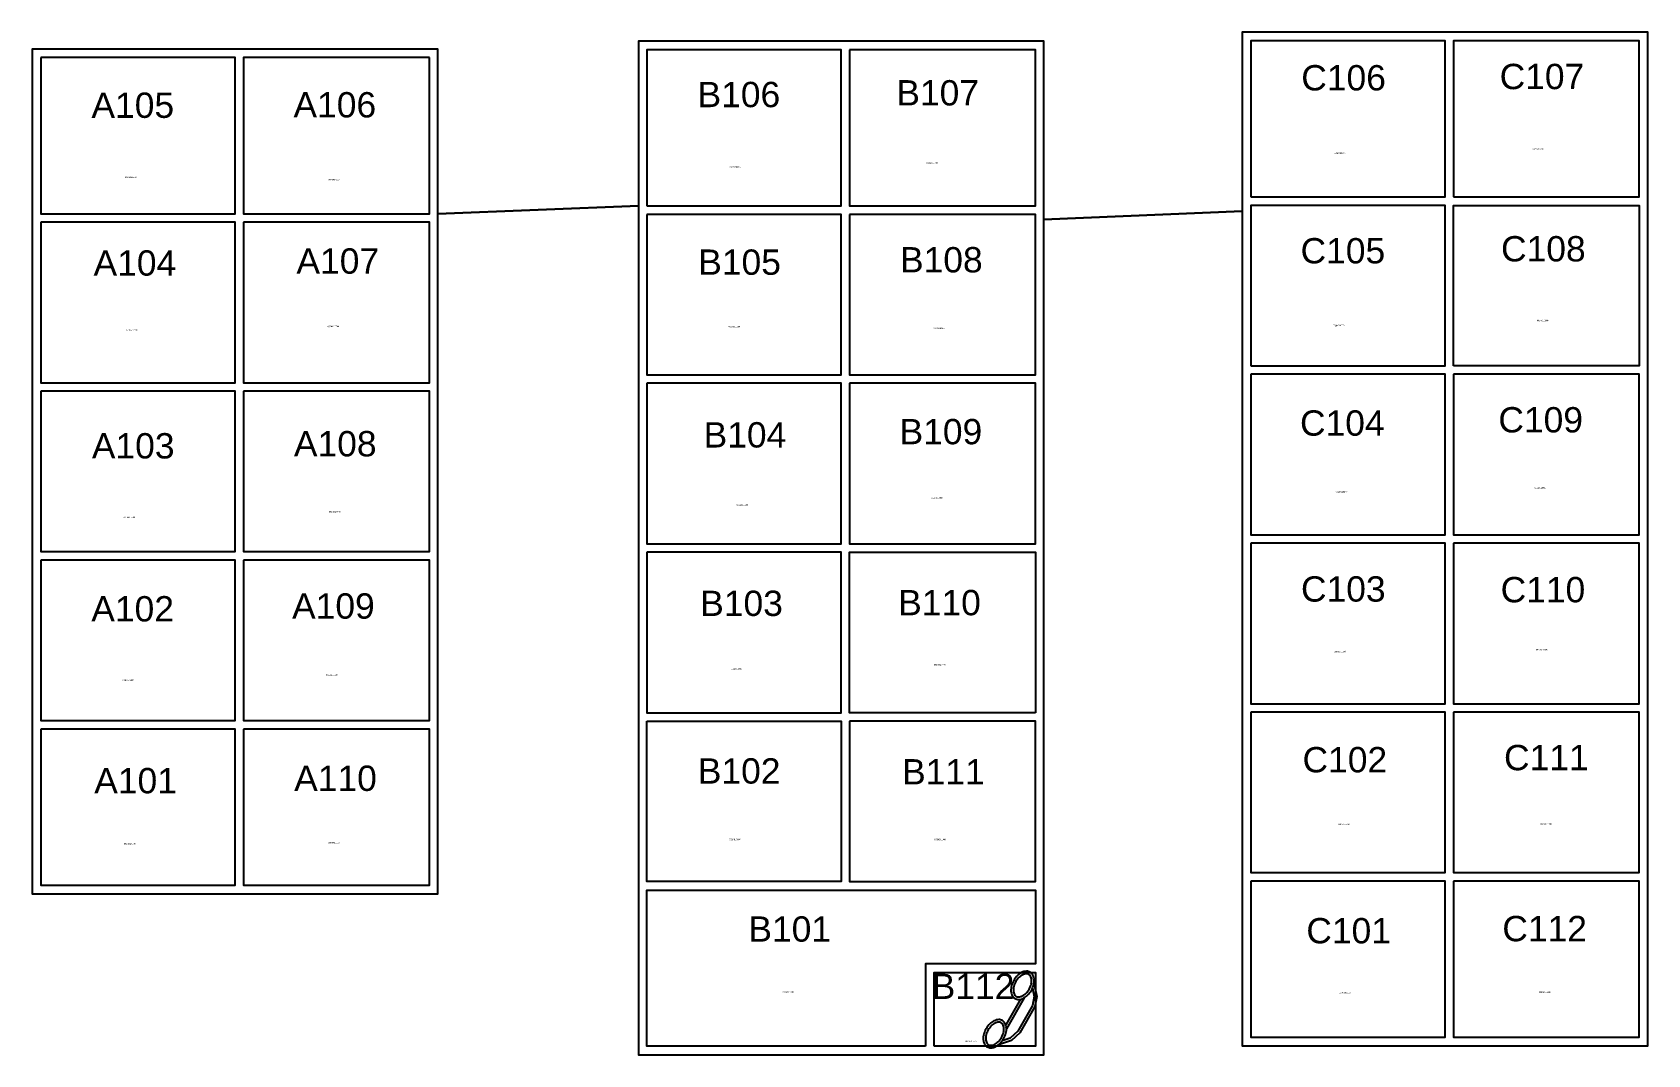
# Model space of a CAD drawing. Header units: inches. Extents: x 2066 to 3213, y 2977 to 3703.
import ezdxf

# ---------------------------------------------------------------- set-up
doc = ezdxf.new("R2010")
doc.units = ezdxf.units.IN
doc.header["$LTSCALE"] = 0.5
doc.header["$MEASUREMENT"] = 0
for name, color, linetype in [('A-IDEN-ICON', 4, 'Continuous'), ('A-IDEN-SNUM', 4, 'Continuous'), ('A-IDEN-VNUM', 4, 'Continuous'), ('AREA-ASSIGN', 7, 'Continuous'), ('AREA-GROSS', 1, 'Continuous')]:
    doc.layers.add(name, color=color, linetype=linetype)
doc.layers.get('0').off()
doc.styles.add('Arial', font='arial.ttf')
doc.styles.add('ROOMSNUMBER', font='arial.ttf', dxfattribs={"height": 1})

# ---------------------------------------------------------------- blocks, each defined once
blk = doc.blocks.new('CPPHONE')
for p, q in [((0.0096, 0.0252), (-0.0196, -0.0252)), ((0.0169, 0.0279), (-0.0182, -0.0329))]:
    blk.add_line(p, q)
for points in [[(0.0288, 0.0786, 0.139889), (0.0216, 0.0804, 0.107118), (0.0122, 0.0781, 0.079812), (0.0039, 0.0722, 0.067459), (-0.0035, 0.0626, 0.067459), (-0.008, 0.0515, 0.079812), (-0.009, 0.0413, 0.107118), (-0.0064, 0.032, 0.139889), (-0.0012, 0.0267, 0.139889), (0.0061, 0.0248, 0.107118), (0.0155, 0.0272, 0.079812), (0.0238, 0.0331, 0.067459), (0.0312, 0.0426, 0.067459), (0.0357, 0.0538, 0.079812), (0.0367, 0.0639, 0.107118), (0.034, 0.0732, 0.139889)], [(0.0263, 0.0743, 0.139889), (0.0218, 0.0754, 0.107118), (0.0144, 0.0736, 0.079812), (0.0074, 0.0686, 0.067459), (0.0008, 0.0601, 0.067459), (-0.0032, 0.0502, 0.079812), (-0.004, 0.0417, 0.107118), (-0.0019, 0.0344, 0.139889), (0.0013, 0.031, 0.139889), (0.0059, 0.0298, 0.107118), (0.0133, 0.0317, 0.079812), (0.0203, 0.0367, 0.067459), (0.0268, 0.0451, 0.067459), (0.0309, 0.055, 0.079812), (0.0317, 0.0636, 0.107118), (0.0296, 0.0709, 0.139889)], [(-0.0262, -0.0167, 0.139889), (-0.0334, -0.0148, 0.107118), (-0.0428, -0.0172, 0.079812), (-0.0511, -0.0231, 0.067459), (-0.0585, -0.0326, 0.067459), (-0.063, -0.0438, 0.079812), (-0.064, -0.0539, 0.107118), (-0.0614, -0.0632, 0.139889), (-0.0562, -0.0686, 0.139889), (-0.0489, -0.0704, 0.107118), (-0.0395, -0.0681, 0.079812), (-0.0312, -0.0622, 0.067459), (-0.0238, -0.0526, 0.067459), (-0.0193, -0.0415, 0.079812), (-0.0183, -0.0313, 0.107118), (-0.021, -0.022, 0.139889)], [(-0.0287, -0.021, 0.139889), (-0.0332, -0.0198, 0.107118), (-0.0406, -0.0217, 0.079812), (-0.0476, -0.0267, 0.067459), (-0.0542, -0.0351, 0.067459), (-0.0582, -0.045, 0.079812), (-0.059, -0.0536, 0.107118), (-0.0569, -0.0609, 0.139889), (-0.0537, -0.0643, 0.139889), (-0.0491, -0.0654, 0.107118), (-0.0417, -0.0636, 0.079812), (-0.0347, -0.0586, 0.067459), (-0.0282, -0.0501, 0.067459), (-0.0241, -0.0402, 0.079812), (-0.0233, -0.0317, 0.107118), (-0.0254, -0.0244, 0.139889)]]:
    blk.add_lwpolyline(points, format="xyb", close=True)
for points in [[(0.0364, 0.0572), (0.0417, 0.0308), (0.0382, 0.0108), (0.0082, -0.0411), (-0.0083, -0.0558), (-0.0338, -0.0645)], [(0.0334, 0.047), (0.0366, 0.0307), (0.0334, 0.0126), (0.0043, -0.0379), (-0.0109, -0.0514), (-0.0265, -0.0567)]]:
    blk.add_lwpolyline(points)

msp = doc.modelspace()

# ---------------------------------------------------------------- linework, layer by layer
at = {"layer": 'AREA-ASSIGN'}
for points in [[(2931.1, 3586), (3069.1, 3586), (3069.1, 3697), (2931.1, 3697)], [(3075.1, 3586), (3207.1, 3586), (3207.1, 3697), (3075.1, 3697)], [(2071.7, 3685), (2071.7, 3574), (2209.7, 3574), (2209.7, 3685)], [(2347.7, 3685), (2215.7, 3685), (2215.7, 3574), (2347.7, 3574)], [(2502.2, 3579.6), (2640.2, 3579.6), (2640.2, 3690.6), (2502.2, 3690.6)], [(2646.2, 3690.6), (2646.2, 3579.6), (2778.2, 3579.6), (2778.2, 3690.6)], [(2931.1, 3466), (3069.1, 3466), (3069.1, 3580), (2931.1, 3580)], [(3075.1, 3466), (3075.1, 3580), (3207.1, 3580), (3207.1, 3466)], [(2502.2, 3573.6), (2502.2, 3459.6), (2640.2, 3459.6), (2640.2, 3573.6)], [(2646.2, 3573.6), (2646.2, 3459.6), (2778.2, 3459.6), (2778.2, 3573.6)], [(2071.7, 3568), (2071.7, 3454), (2209.7, 3454), (2209.7, 3568)], [(2215.7, 3568), (2215.7, 3454), (2347.7, 3454), (2347.7, 3568)], [(2502.2, 3453.6), (2502.2, 3339.6), (2640.2, 3339.6), (2640.2, 3453.6)], [(2646.2, 3453.6), (2646.2, 3339.6), (2778.2, 3339.6), (2778.2, 3453.6)], [(2931.1, 3460), (2931.1, 3346), (3069.1, 3346), (3069.1, 3460)], [(3075.1, 3460), (3075.1, 3346), (3207.1, 3346), (3207.1, 3460)], [(2071.7, 3448), (2071.7, 3334), (2209.7, 3334), (2209.7, 3448)], [(2215.7, 3448), (2215.7, 3334), (2347.7, 3334), (2347.7, 3448)], [(2931.1, 3340), (2931.1, 3226), (3069.1, 3226), (3069.1, 3340)], [(3075.1, 3340), (3075.1, 3226), (3207.1, 3226), (3207.1, 3340)], [(2071.7, 3328), (2071.7, 3214), (2209.7, 3214), (2209.7, 3328)], [(2215.7, 3328), (2215.7, 3214), (2347.7, 3214), (2347.7, 3328)], [(2502.2, 3333.6), (2502.2, 3219.6), (2640.2, 3219.6), (2640.2, 3333.6)], [(2778.2, 3219.6), (2646.2, 3219.6), (2646.2, 3333.6), (2778.2, 3333.6)], [(2502.2, 3213.6), (2640.2, 3213.6), (2640.2, 3099.6), (2502.2, 3099.6)], [(2646.2, 3213.6), (2646.2, 3099.6), (2778.2, 3099.6), (2778.2, 3213.6)], [(2931.1, 3220), (2931.1, 3106), (3069.1, 3106), (3069.1, 3220)], [(3075.1, 3220), (3075.1, 3106), (3207.1, 3106), (3207.1, 3220)], [(2071.7, 3208), (2071.7, 3097), (2209.7, 3097), (2209.7, 3208)], [(2215.7, 3208), (2215.7, 3097), (2347.7, 3097), (2347.7, 3208)], [(2931.1, 3100), (2931.1, 2989), (3069.1, 2989), (3069.1, 3100)], [(3075.1, 3100), (3075.1, 2989), (3207.1, 2989), (3207.1, 3100)], [(2700.2, 2982.6), (2502.2, 2982.6), (2502.2, 3093.6), (2778.2, 3093.6), (2778.2, 3041.1), (2700.2, 3041.1)], [(2706.2, 2982.6), (2706.2, 3035.1), (2778.2, 3035.1), (2778.2, 2982.6)]]:
    msp.add_lwpolyline(points, close=True, dxfattribs=at)
at = {"layer": 'AREA-GROSS'}
msp.add_lwpolyline([(2496.2, 3579.6), (2496.2, 2976.6), (2784.2, 2976.6), (2784.2, 3570.1), (2925.1, 3576), (2925.1, 2983), (3213.1, 2983), (3213.1, 3703), (2925.1, 3703), (2925.1, 3576), (2784.2, 3570.1), (2784.2, 3696.6), (2496.2, 3696.6), (2496.2, 3579.6), (2353.7, 3574), (2353.7, 3691), (2065.7, 3691), (2065.7, 3091), (2353.7, 3091), (2353.7, 3574), (2496.2, 3579.6)], close=True, dxfattribs=at)

# ---------------------------------------------------------------- block references
at = {"layer": 'A-IDEN-ICON', "xscale": 360.0000000025632, "yscale": 360.0000000025632, "zscale": 360.0000000025632, "rotation": 0.1959893751911952}
msp.add_blockref('CPPHONE', (2764.1, 3006.9), dxfattribs=at)

# ---------------------------------------------------------------- texts
at = {"layer": 'A-IDEN-SNUM', "style": 'ROOMSNUMBER', "width": 0.85}
for s, p in [('092MC10600', (2990.1, 3616.6)), ('092MC10700', (3131, 3619.6)), ('092MB10600', (2560.9, 3606.8)), ('092MB10700', (2700.7, 3609.7)), ('092MA10500', (2131.5, 3599.5)), ('092MA10600', (2275.9, 3597.8)), ('092MA10400', (2132.3, 3491)), ('092MA10700', (2275.5, 3493.5)), ('092MB10500', (2560.3, 3493.4)), ('092MB10800', (2705.8, 3492.2)), ('092MC10500', (2989.4, 3494.2)), ('092MC10800', (3134.4, 3497.7)), ('092MC10400', (2991.5, 3376)), ('092MC10900', (3132.8, 3378.8)), ('092MA10800', (2276.4, 3361.8)), ('092MB10400', (2566, 3366.7)), ('092MB10900', (2704.3, 3371.7)), ('092MA10300', (2130.6, 3357.9)), ('092MC10300', (2990.4, 3262.5)), ('092MC11000', (3133.7, 3263.8)), ('092MB10300', (2561.8, 3250.2)), ('092MB11000', (2706.1, 3253.1)), ('092MA10200', (2129.7, 3242.2)), ('092MA10900', (2274.3, 3245.9)), ('092MC10200', (2993, 3139.8)), ('092MC11100', (3137, 3140)), ('092MA10100', (2130.8, 3125.9)), ('092MA11000', (2275.9, 3126.8)), ('092MB10200', (2560.6, 3129)), ('092MB11100', (2706.4, 3129)), ('092MB10100', (2598.7, 3020.6)), ('092MC10100', (2993.9, 3020.2)), ('092MC11200', (3135.8, 3020.5)), ('092MB11200', (2728.1, 2985.6))]:
    msp.add_text(s, height=1, rotation=0.196, dxfattribs=at).set_placement(p)
at = {"layer": 'A-IDEN-VNUM', "ltscale": 25, "style": 'Arial'}
for s, p in [('C106', (2967, 3661.7)), ('C107', (3107.9, 3662.6)), ('A105', (2107.7, 3642.2)), ('A106', (2251.2, 3642.5)), ('B106', (2538.2, 3649.8)), ('B107', (2679.4, 3651)), ('C105', (2966.5, 3538.8)), ('C108', (3108.9, 3540.2)), ('A104', (2109.2, 3530.1)), ('A107', (2253.3, 3531.5)), ('B105', (2538.7, 3530.7)), ('B108', (2682, 3532.4)), ('C104', (2966.1, 3416.4)), ('C109', (3107, 3418.7)), ('A108', (2251.5, 3401.7)), ('B104', (2542.5, 3408)), ('B109', (2681.7, 3410.3)), ('A103', (2108, 3400.2)), ('C103', (2966.8, 3298.5)), ('C110', (3108.6, 3298)), ('A109', (2250.2, 3286.4)), ('B103', (2540.1, 3288.3)), ('B110', (2680.7, 3288.8)), ('A102', (2107.6, 3284.4)), ('C102', (2967.9, 3177.2)), ('C111', (3111, 3178.7)), ('A101', (2109.7, 3162.3)), ('A110', (2251.7, 3164)), ('B102', (2538.4, 3169.2)), ('B111', (2683.5, 3168.6)), ('B101', (2574.3, 3056.9)), ('C112', (3109.8, 3057.2)), ('C101', (2970.6, 3055.7)), ('B112', (2704.5, 3016.2))]:
    msp.add_text(s, height=18, dxfattribs=at).set_placement(p)

doc.saveas('drawing.dxf')
